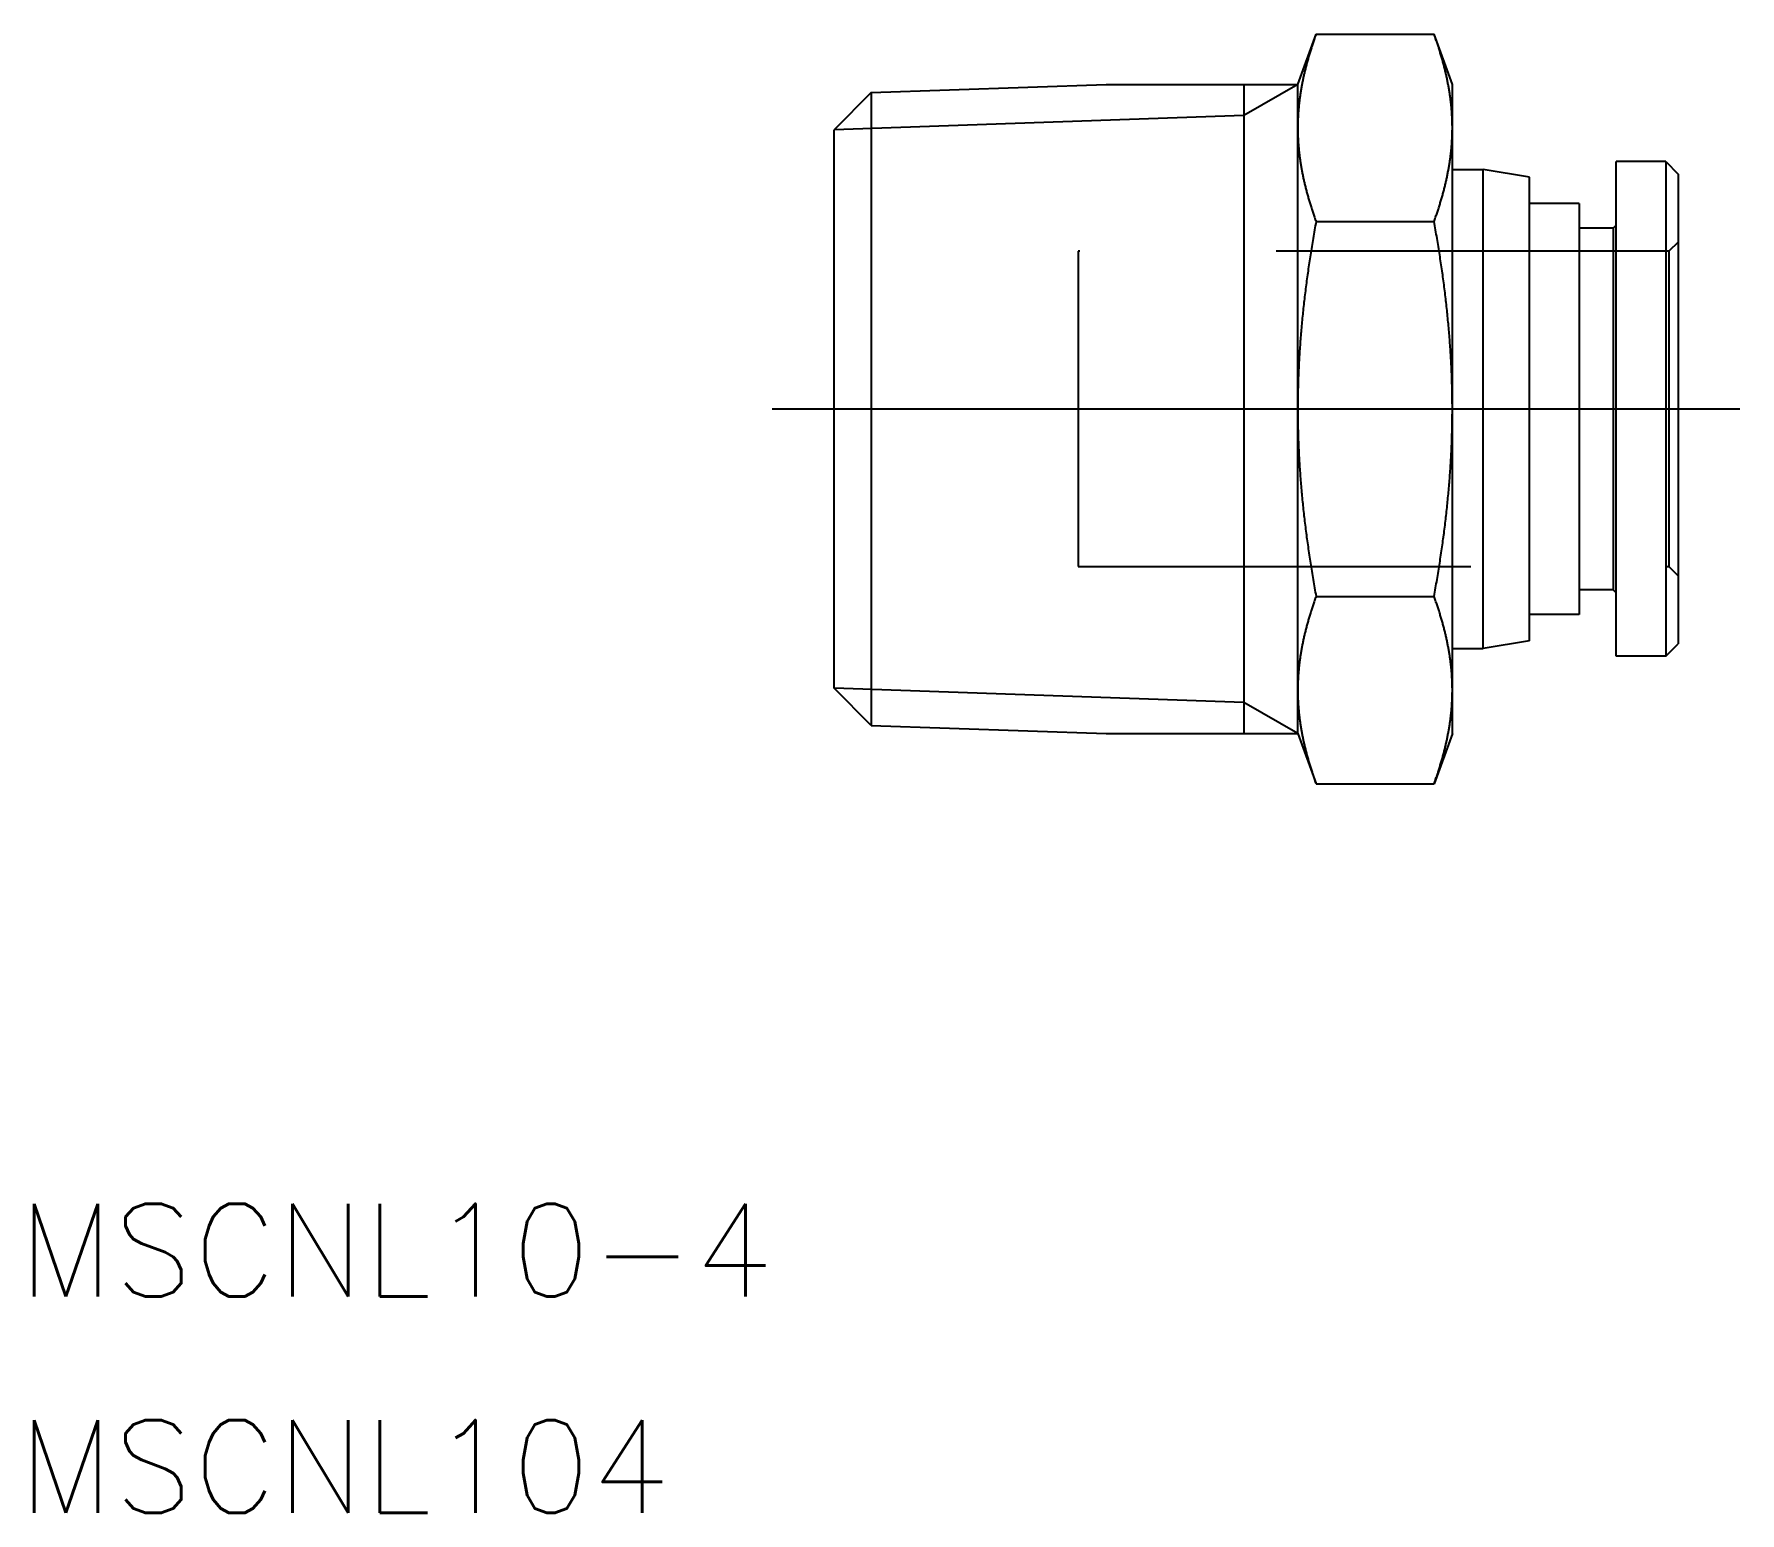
# Model space of a CAD drawing. Extents: x -75.8 to 12.5, y -35.7 to 14.2.
# Drawn here: x -75.8 to -20.6, y -35.7 to 12.1 of the extents above; entities that cross this region are included whole.
import ezdxf

# ---------------------------------------------------------------- set-up
doc = ezdxf.new("R2010")
doc.units = 0
doc.linetypes.add('CENTER', pattern=[50.8, 31.75, -6.35, 6.35, -6.35])
doc.linetypes.add('DASHED', pattern=[19.05, 12.7, -6.35])
doc.layers.get('0').update_dxf_attribs({"linetype": 'CONTINUOUS'})
doc.layers.add('CENTER', color=1, linetype='CENTER')
doc.styles.get("Standard").update_dxf_attribs({"font": 'txt.shx', "height": 3, "bigfont": 'bigfont.shx'})

msp = doc.modelspace()

# ---------------------------------------------------------------- linework, layer by layer
at = {"color": 7, "linetype": 'CONTINUOUS'}
for p, q in [((-34.932, 10.5), (-34.341, 12.124)), ((-34.341, 12.124), (-30.523, 12.124)), ((-29.932, 10.5), (-30.523, 12.124)), ((-48.728, 10.235), (-41.128, 10.5)), ((-41.128, 10.5), (-34.932, 10.5)), ((-36.675, 10.5), (-36.675, -10.5)), ((-34.932, 9.093), (-34.932, 10.5)), ((-29.932, 9.093), (-29.932, 10.5)), ((-48.728, 10.235), (-49.932, 9.031)), ((-48.728, 10.235), (-48.728, -10.235)), ((-49.932, -9.031), (-49.932, 9.031)), ((-49.932, -9.023), (-49.932, 9.022)), ((-34.932, 0), (-34.932, 9.093)), ((-29.932, 0), (-29.932, 9.093)), ((-29.932, 7.75), (-28.932, 7.75)), ((-28.932, -7.75), (-28.932, 7.75)), ((-27.432, 7.5), (-28.932, 7.75)), ((-24.632, -8), (-24.632, 8)), ((-23.032, 8), (-24.632, 8)), ((-23.032, 8), (-23.032, -8)), ((-23.032, 8), (-22.632, 7.6)), ((-27.432, -7.5), (-27.432, 7.5)), ((-22.632, 7.6), (-22.632, -7.6)), ((-25.832, 6.65), (-27.432, 6.65)), ((-25.832, 6.65), (-25.832, -6.65)), ((-34.341, 6.062), (-30.523, 6.062)), ((-24.732, 5.85), (-25.832, 5.85)), ((-24.732, 5.85), (-24.632, 5.95)), ((-24.732, 5.85), (-24.732, -5.85)), ((-34.932, -9.093), (-34.932, 0)), ((-29.932, -9.093), (-29.932, 0)), ((-34.341, -6.062), (-30.523, -6.062)), ((-24.732, -5.85), (-25.832, -5.85)), ((-24.732, -5.85), (-24.632, -5.95)), ((-25.832, -6.65), (-27.432, -6.65)), ((-27.432, -7.5), (-28.932, -7.75)), ((-23.032, -8), (-22.632, -7.6)), ((-29.932, -7.75), (-28.932, -7.75)), ((-23.032, -8), (-24.632, -8)), ((-48.728, -10.235), (-49.932, -9.031)), ((-34.932, -10.5), (-34.932, -9.093)), ((-29.932, -10.5), (-29.932, -9.093)), ((-48.728, -10.235), (-41.128, -10.5)), ((-41.128, -10.5), (-34.932, -10.5)), ((-34.932, -10.5), (-34.341, -12.124)), ((-29.932, -10.5), (-30.523, -12.124)), ((-34.341, -12.124), (-30.523, -12.124))]:
    msp.add_line(p, q, dxfattribs=at)
at = {"color": 3, "linetype": 'CONTINUOUS'}
for p, q in [((-34.932, 10.5), (-36.675, 9.493)), ((-36.675, 9.493), (-49.932, 9.031)), ((-36.675, -9.493), (-49.932, -9.031)), ((-34.932, -10.5), (-36.675, -9.493))]:
    msp.add_line(p, q, dxfattribs=at)
at = {"color": 3, "linetype": 'DASHED'}
for p, q in [((-22.932, 5.1), (-42.032, 5.1)), ((-42.032, 5.1), (-42.032, -5.1)), ((-22.632, 5.4), (-22.932, 5.1)), ((-22.932, 5.1), (-22.932, -5.1)), ((-42.032, -5.1), (-22.932, -5.1)), ((-22.932, -5.1), (-22.632, -5.4))]:
    msp.add_line(p, q, dxfattribs=at)
at = {"color": 7}
for points in [[(-34.341, 12.124, 0), (-34.353, 12.09, 0), (-34.365, 12.056, 0), (-34.378, 12.022, 0), (-34.39, 11.988, 0), (-34.401, 11.954, 0), (-34.413, 11.92, 0), (-34.425, 11.886, 0), (-34.436, 11.852, 0), (-34.448, 11.819, 0), (-34.459, 11.785, 0), (-34.47, 11.752, 0), (-34.481, 11.719, 0), (-34.491, 11.685, 0), (-34.502, 11.652, 0), (-34.513, 11.619, 0), (-34.523, 11.586, 0), (-34.533, 11.553, 0), (-34.543, 11.521, 0), (-34.553, 11.488, 0), (-34.563, 11.455, 0), (-34.573, 11.422, 0), (-34.582, 11.39, 0), (-34.592, 11.357, 0), (-34.601, 11.325, 0), (-34.61, 11.293, 0), (-34.619, 11.26, 0), (-34.628, 11.228, 0), (-34.637, 11.196, 0), (-34.645, 11.164, 0), (-34.654, 11.132, 0), (-34.662, 11.099, 0), (-34.671, 11.067, 0), (-34.679, 11.036, 0), (-34.687, 11.004, 0), (-34.695, 10.972, 0), (-34.702, 10.94, 0), (-34.71, 10.908, 0), (-34.718, 10.877, 0), (-34.725, 10.845, 0), (-34.732, 10.813, 0), (-34.739, 10.782, 0), (-34.746, 10.75, 0), (-34.753, 10.719, 0), (-34.76, 10.687, 0), (-34.766, 10.656, 0), (-34.773, 10.624, 0), (-34.779, 10.593, 0), (-34.785, 10.562, 0), (-34.791, 10.53, 0), (-34.797, 10.499, 0), (-34.803, 10.468, 0), (-34.809, 10.437, 0), (-34.814, 10.405, 0), (-34.82, 10.374, 0), (-34.825, 10.343, 0), (-34.83, 10.312, 0), (-34.835, 10.281, 0), (-34.84, 10.25, 0), (-34.845, 10.218, 0), (-34.85, 10.187, 0), (-34.854, 10.156, 0), (-34.859, 10.125, 0), (-34.863, 10.094, 0), (-34.867, 10.063, 0), (-34.871, 10.032, 0), (-34.875, 10.001, 0), (-34.879, 9.97, 0), (-34.883, 9.939, 0), (-34.886, 9.908, 0), (-34.89, 9.876, 0), (-34.893, 9.845, 0), (-34.896, 9.814, 0), (-34.899, 9.783, 0), (-34.902, 9.752, 0), (-34.905, 9.721, 0), (-34.907, 9.69, 0), (-34.91, 9.659, 0), (-34.912, 9.627, 0), (-34.914, 9.596, 0), (-34.916, 9.565, 0), (-34.919, 9.534, 0), (-34.92, 9.503, 0), (-34.922, 9.471, 0), (-34.924, 9.44, 0), (-34.925, 9.409, 0), (-34.926, 9.377, 0), (-34.928, 9.346, 0), (-34.928, 9.314, 0), (-34.929, 9.283, 0), (-34.93, 9.251, 0), (-34.931, 9.22, 0), (-34.931, 9.188, 0), (-34.932, 9.157, 0), (-34.932, 9.125, 0), (-34.932, 9.093, 0)], [(-29.932, 9.093, 0), (-29.932, 9.125, 0), (-29.932, 9.157, 0), (-29.933, 9.188, 0), (-29.933, 9.22, 0), (-29.934, 9.251, 0), (-29.934, 9.283, 0), (-29.935, 9.314, 0), (-29.936, 9.346, 0), (-29.938, 9.377, 0), (-29.939, 9.409, 0), (-29.94, 9.44, 0), (-29.942, 9.471, 0), (-29.944, 9.503, 0), (-29.945, 9.534, 0), (-29.947, 9.565, 0), (-29.949, 9.596, 0), (-29.952, 9.627, 0), (-29.954, 9.659, 0), (-29.956, 9.69, 0), (-29.959, 9.721, 0), (-29.962, 9.752, 0), (-29.965, 9.783, 0), (-29.968, 9.814, 0), (-29.971, 9.845, 0), (-29.974, 9.876, 0), (-29.978, 9.908, 0), (-29.981, 9.939, 0), (-29.985, 9.97, 0), (-29.989, 10.001, 0), (-29.992, 10.032, 0), (-29.997, 10.063, 0), (-30.001, 10.094, 0), (-30.005, 10.125, 0), (-30.009, 10.156, 0), (-30.014, 10.187, 0), (-30.019, 10.218, 0), (-30.023, 10.25, 0), (-30.028, 10.281, 0), (-30.034, 10.312, 0), (-30.039, 10.343, 0), (-30.044, 10.374, 0), (-30.049, 10.405, 0), (-30.055, 10.437, 0), (-30.061, 10.468, 0), (-30.067, 10.499, 0), (-30.073, 10.53, 0), (-30.079, 10.562, 0), (-30.085, 10.593, 0), (-30.091, 10.624, 0), (-30.098, 10.656, 0), (-30.104, 10.687, 0), (-30.111, 10.719, 0), (-30.118, 10.75, 0), (-30.125, 10.782, 0), (-30.132, 10.813, 0), (-30.139, 10.845, 0), (-30.146, 10.877, 0), (-30.154, 10.908, 0), (-30.162, 10.94, 0), (-30.169, 10.972, 0), (-30.177, 11.004, 0), (-30.185, 11.036, 0), (-30.193, 11.067, 0), (-30.201, 11.099, 0), (-30.21, 11.132, 0), (-30.218, 11.164, 0), (-30.227, 11.196, 0), (-30.236, 11.228, 0), (-30.245, 11.26, 0), (-30.254, 11.293, 0), (-30.263, 11.325, 0), (-30.272, 11.357, 0), (-30.282, 11.39, 0), (-30.291, 11.422, 0), (-30.301, 11.455, 0), (-30.311, 11.488, 0), (-30.321, 11.521, 0), (-30.331, 11.553, 0), (-30.341, 11.586, 0), (-30.351, 11.619, 0), (-30.362, 11.652, 0), (-30.372, 11.685, 0), (-30.383, 11.719, 0), (-30.394, 11.752, 0), (-30.405, 11.785, 0), (-30.416, 11.819, 0), (-30.428, 11.852, 0), (-30.439, 11.886, 0), (-30.451, 11.92, 0), (-30.462, 11.954, 0), (-30.474, 11.988, 0), (-30.486, 12.022, 0), (-30.498, 12.056, 0), (-30.511, 12.09, 0), (-30.523, 12.124, 0)], [(-34.932, 9.093, 0), (-34.932, 9.062, 0), (-34.932, 9.03, 0), (-34.931, 8.998, 0), (-34.931, 8.967, 0), (-34.93, 8.935, 0), (-34.929, 8.904, 0), (-34.928, 8.872, 0), (-34.928, 8.841, 0), (-34.926, 8.809, 0), (-34.925, 8.778, 0), (-34.924, 8.747, 0), (-34.922, 8.715, 0), (-34.92, 8.684, 0), (-34.919, 8.653, 0), (-34.916, 8.621, 0), (-34.914, 8.59, 0), (-34.912, 8.559, 0), (-34.91, 8.528, 0), (-34.907, 8.497, 0), (-34.905, 8.466, 0), (-34.902, 8.434, 0), (-34.899, 8.403, 0), (-34.896, 8.372, 0), (-34.893, 8.341, 0), (-34.89, 8.31, 0), (-34.886, 8.279, 0), (-34.883, 8.248, 0), (-34.879, 8.217, 0), (-34.875, 8.186, 0), (-34.871, 8.155, 0), (-34.867, 8.124, 0), (-34.863, 8.092, 0), (-34.859, 8.061, 0), (-34.854, 8.03, 0), (-34.85, 7.999, 0), (-34.845, 7.968, 0), (-34.84, 7.937, 0), (-34.835, 7.906, 0), (-34.83, 7.875, 0), (-34.825, 7.844, 0), (-34.82, 7.812, 0), (-34.814, 7.781, 0), (-34.809, 7.75, 0), (-34.803, 7.719, 0), (-34.797, 7.687, 0), (-34.791, 7.656, 0), (-34.785, 7.625, 0), (-34.779, 7.593, 0), (-34.773, 7.562, 0), (-34.766, 7.531, 0), (-34.76, 7.499, 0), (-34.753, 7.468, 0), (-34.746, 7.436, 0), (-34.739, 7.405, 0), (-34.732, 7.373, 0), (-34.725, 7.342, 0), (-34.718, 7.31, 0), (-34.71, 7.278, 0), (-34.702, 7.247, 0), (-34.695, 7.215, 0), (-34.687, 7.183, 0), (-34.679, 7.151, 0), (-34.671, 7.119, 0), (-34.662, 7.087, 0), (-34.654, 7.055, 0), (-34.645, 7.023, 0), (-34.637, 6.991, 0), (-34.628, 6.959, 0), (-34.619, 6.926, 0), (-34.61, 6.894, 0), (-34.601, 6.862, 0), (-34.592, 6.829, 0), (-34.582, 6.797, 0), (-34.573, 6.764, 0), (-34.563, 6.732, 0), (-34.553, 6.699, 0), (-34.543, 6.666, 0), (-34.533, 6.633, 0), (-34.523, 6.6, 0), (-34.513, 6.567, 0), (-34.502, 6.534, 0), (-34.491, 6.501, 0), (-34.481, 6.468, 0), (-34.47, 6.434, 0), (-34.459, 6.401, 0), (-34.448, 6.368, 0), (-34.436, 6.334, 0), (-34.425, 6.3, 0), (-34.413, 6.267, 0), (-34.401, 6.233, 0), (-34.39, 6.199, 0), (-34.378, 6.165, 0), (-34.365, 6.131, 0), (-34.353, 6.096, 0), (-34.341, 6.062, 0)], [(-30.523, 6.062, 0), (-30.511, 6.096, 0), (-30.498, 6.131, 0), (-30.486, 6.165, 0), (-30.474, 6.199, 0), (-30.462, 6.233, 0), (-30.451, 6.267, 0), (-30.439, 6.3, 0), (-30.428, 6.334, 0), (-30.416, 6.368, 0), (-30.405, 6.401, 0), (-30.394, 6.434, 0), (-30.383, 6.468, 0), (-30.372, 6.501, 0), (-30.362, 6.534, 0), (-30.351, 6.567, 0), (-30.341, 6.6, 0), (-30.331, 6.633, 0), (-30.321, 6.666, 0), (-30.311, 6.699, 0), (-30.301, 6.732, 0), (-30.291, 6.764, 0), (-30.282, 6.797, 0), (-30.272, 6.829, 0), (-30.263, 6.862, 0), (-30.254, 6.894, 0), (-30.245, 6.926, 0), (-30.236, 6.959, 0), (-30.227, 6.991, 0), (-30.218, 7.023, 0), (-30.21, 7.055, 0), (-30.201, 7.087, 0), (-30.193, 7.119, 0), (-30.185, 7.151, 0), (-30.177, 7.183, 0), (-30.169, 7.215, 0), (-30.162, 7.247, 0), (-30.154, 7.278, 0), (-30.146, 7.31, 0), (-30.139, 7.342, 0), (-30.132, 7.373, 0), (-30.125, 7.405, 0), (-30.118, 7.436, 0), (-30.111, 7.468, 0), (-30.104, 7.499, 0), (-30.098, 7.531, 0), (-30.091, 7.562, 0), (-30.085, 7.593, 0), (-30.079, 7.625, 0), (-30.073, 7.656, 0), (-30.067, 7.687, 0), (-30.061, 7.719, 0), (-30.055, 7.75, 0), (-30.049, 7.781, 0), (-30.044, 7.812, 0), (-30.039, 7.844, 0), (-30.034, 7.875, 0), (-30.028, 7.906, 0), (-30.023, 7.937, 0), (-30.019, 7.968, 0), (-30.014, 7.999, 0), (-30.009, 8.03, 0), (-30.005, 8.061, 0), (-30.001, 8.092, 0), (-29.997, 8.124, 0), (-29.992, 8.155, 0), (-29.989, 8.186, 0), (-29.985, 8.217, 0), (-29.981, 8.248, 0), (-29.978, 8.279, 0), (-29.974, 8.31, 0), (-29.971, 8.341, 0), (-29.968, 8.372, 0), (-29.965, 8.403, 0), (-29.962, 8.434, 0), (-29.959, 8.466, 0), (-29.956, 8.497, 0), (-29.954, 8.528, 0), (-29.952, 8.559, 0), (-29.949, 8.59, 0), (-29.947, 8.621, 0), (-29.945, 8.653, 0), (-29.944, 8.684, 0), (-29.942, 8.715, 0), (-29.94, 8.747, 0), (-29.939, 8.778, 0), (-29.938, 8.809, 0), (-29.936, 8.841, 0), (-29.935, 8.872, 0), (-29.934, 8.904, 0), (-29.934, 8.935, 0), (-29.933, 8.967, 0), (-29.933, 8.998, 0), (-29.932, 9.03, 0), (-29.932, 9.062, 0), (-29.932, 9.093, 0)], [(-34.341, 6.062, 0), (-34.353, 5.994, 0), (-34.365, 5.925, 0), (-34.378, 5.857, 0), (-34.39, 5.789, 0), (-34.401, 5.721, 0), (-34.413, 5.653, 0), (-34.425, 5.586, 0), (-34.436, 5.518, 0), (-34.448, 5.451, 0), (-34.459, 5.384, 0), (-34.47, 5.318, 0), (-34.481, 5.251, 0), (-34.491, 5.184, 0), (-34.502, 5.118, 0), (-34.513, 5.052, 0), (-34.523, 4.986, 0), (-34.533, 4.92, 0), (-34.543, 4.854, 0), (-34.553, 4.789, 0), (-34.563, 4.723, 0), (-34.573, 4.658, 0), (-34.582, 4.593, 0), (-34.592, 4.528, 0), (-34.601, 4.463, 0), (-34.61, 4.398, 0), (-34.619, 4.334, 0), (-34.628, 4.269, 0), (-34.637, 4.205, 0), (-34.645, 4.141, 0), (-34.654, 4.076, 0), (-34.662, 4.012, 0), (-34.671, 3.948, 0), (-34.679, 3.885, 0), (-34.687, 3.821, 0), (-34.695, 3.757, 0), (-34.702, 3.694, 0), (-34.71, 3.63, 0), (-34.718, 3.567, 0), (-34.725, 3.503, 0), (-34.732, 3.44, 0), (-34.739, 3.377, 0), (-34.746, 3.314, 0), (-34.753, 3.251, 0), (-34.76, 3.188, 0), (-34.766, 3.125, 0), (-34.773, 3.062, 0), (-34.779, 3, 0), (-34.785, 2.937, 0), (-34.791, 2.874, 0), (-34.797, 2.812, 0), (-34.803, 2.749, 0), (-34.809, 2.687, 0), (-34.814, 2.624, 0), (-34.82, 2.562, 0), (-34.825, 2.499, 0), (-34.83, 2.437, 0), (-34.835, 2.375, 0), (-34.84, 2.313, 0), (-34.845, 2.25, 0), (-34.85, 2.188, 0), (-34.854, 2.126, 0), (-34.859, 2.064, 0), (-34.863, 2.002, 0), (-34.867, 1.939, 0), (-34.871, 1.877, 0), (-34.875, 1.815, 0), (-34.879, 1.753, 0), (-34.883, 1.691, 0), (-34.886, 1.629, 0), (-34.89, 1.566, 0), (-34.893, 1.504, 0), (-34.896, 1.442, 0), (-34.899, 1.38, 0), (-34.902, 1.318, 0), (-34.905, 1.255, 0), (-34.907, 1.193, 0), (-34.91, 1.131, 0), (-34.912, 1.068, 0), (-34.914, 1.006, 0), (-34.916, 0.944, 0), (-34.919, 0.881, 0), (-34.92, 0.819, 0), (-34.922, 0.756, 0), (-34.924, 0.693, 0), (-34.925, 0.631, 0), (-34.926, 0.568, 0), (-34.928, 0.505, 0), (-34.928, 0.442, 0), (-34.929, 0.379, 0), (-34.93, 0.316, 0), (-34.931, 0.253, 0), (-34.931, 0.19, 0), (-34.932, 0.127, 0), (-34.932, 0.063, 0), (-34.932, 0, 0)], [(-29.932, 0, 0), (-29.932, 0.063, 0), (-29.932, 0.127, 0), (-29.933, 0.19, 0), (-29.933, 0.253, 0), (-29.934, 0.316, 0), (-29.934, 0.379, 0), (-29.935, 0.442, 0), (-29.936, 0.505, 0), (-29.938, 0.568, 0), (-29.939, 0.631, 0), (-29.94, 0.693, 0), (-29.942, 0.756, 0), (-29.944, 0.819, 0), (-29.945, 0.881, 0), (-29.947, 0.944, 0), (-29.949, 1.006, 0), (-29.952, 1.068, 0), (-29.954, 1.131, 0), (-29.956, 1.193, 0), (-29.959, 1.255, 0), (-29.962, 1.318, 0), (-29.965, 1.38, 0), (-29.968, 1.442, 0), (-29.971, 1.504, 0), (-29.974, 1.566, 0), (-29.978, 1.629, 0), (-29.981, 1.691, 0), (-29.985, 1.753, 0), (-29.989, 1.815, 0), (-29.992, 1.877, 0), (-29.997, 1.939, 0), (-30.001, 2.002, 0), (-30.005, 2.064, 0), (-30.009, 2.126, 0), (-30.014, 2.188, 0), (-30.019, 2.25, 0), (-30.023, 2.313, 0), (-30.028, 2.375, 0), (-30.034, 2.437, 0), (-30.039, 2.499, 0), (-30.044, 2.562, 0), (-30.049, 2.624, 0), (-30.055, 2.687, 0), (-30.061, 2.749, 0), (-30.067, 2.812, 0), (-30.073, 2.874, 0), (-30.079, 2.937, 0), (-30.085, 3, 0), (-30.091, 3.062, 0), (-30.098, 3.125, 0), (-30.104, 3.188, 0), (-30.111, 3.251, 0), (-30.118, 3.314, 0), (-30.125, 3.377, 0), (-30.132, 3.44, 0), (-30.139, 3.503, 0), (-30.146, 3.567, 0), (-30.154, 3.63, 0), (-30.162, 3.694, 0), (-30.169, 3.757, 0), (-30.177, 3.821, 0), (-30.185, 3.885, 0), (-30.193, 3.948, 0), (-30.201, 4.012, 0), (-30.21, 4.076, 0), (-30.218, 4.141, 0), (-30.227, 4.205, 0), (-30.236, 4.269, 0), (-30.245, 4.334, 0), (-30.254, 4.398, 0), (-30.263, 4.463, 0), (-30.272, 4.528, 0), (-30.282, 4.593, 0), (-30.291, 4.658, 0), (-30.301, 4.723, 0), (-30.311, 4.789, 0), (-30.321, 4.854, 0), (-30.331, 4.92, 0), (-30.341, 4.986, 0), (-30.351, 5.052, 0), (-30.362, 5.118, 0), (-30.372, 5.184, 0), (-30.383, 5.251, 0), (-30.394, 5.318, 0), (-30.405, 5.384, 0), (-30.416, 5.451, 0), (-30.428, 5.518, 0), (-30.439, 5.586, 0), (-30.451, 5.653, 0), (-30.462, 5.721, 0), (-30.474, 5.789, 0), (-30.486, 5.857, 0), (-30.498, 5.925, 0), (-30.511, 5.994, 0), (-30.523, 6.062, 0)], [(-34.932, 0, 0), (-34.932, -0.063, 0), (-34.932, -0.127, 0), (-34.931, -0.19, 0), (-34.931, -0.253, 0), (-34.93, -0.316, 0), (-34.929, -0.379, 0), (-34.928, -0.442, 0), (-34.928, -0.505, 0), (-34.926, -0.568, 0), (-34.925, -0.631, 0), (-34.924, -0.693, 0), (-34.922, -0.756, 0), (-34.92, -0.819, 0), (-34.919, -0.881, 0), (-34.916, -0.944, 0), (-34.914, -1.006, 0), (-34.912, -1.068, 0), (-34.91, -1.131, 0), (-34.907, -1.193, 0), (-34.905, -1.255, 0), (-34.902, -1.318, 0), (-34.899, -1.38, 0), (-34.896, -1.442, 0), (-34.893, -1.504, 0), (-34.89, -1.566, 0), (-34.886, -1.629, 0), (-34.883, -1.691, 0), (-34.879, -1.753, 0), (-34.875, -1.815, 0), (-34.871, -1.877, 0), (-34.867, -1.939, 0), (-34.863, -2.002, 0), (-34.859, -2.064, 0), (-34.854, -2.126, 0), (-34.85, -2.188, 0), (-34.845, -2.25, 0), (-34.84, -2.313, 0), (-34.835, -2.375, 0), (-34.83, -2.437, 0), (-34.825, -2.499, 0), (-34.82, -2.562, 0), (-34.814, -2.624, 0), (-34.809, -2.687, 0), (-34.803, -2.749, 0), (-34.797, -2.812, 0), (-34.791, -2.874, 0), (-34.785, -2.937, 0), (-34.779, -3, 0), (-34.773, -3.062, 0), (-34.766, -3.125, 0), (-34.76, -3.188, 0), (-34.753, -3.251, 0), (-34.746, -3.314, 0), (-34.739, -3.377, 0), (-34.732, -3.44, 0), (-34.725, -3.503, 0), (-34.718, -3.567, 0), (-34.71, -3.63, 0), (-34.702, -3.694, 0), (-34.695, -3.757, 0), (-34.687, -3.821, 0), (-34.679, -3.885, 0), (-34.671, -3.948, 0), (-34.662, -4.012, 0), (-34.654, -4.076, 0), (-34.645, -4.141, 0), (-34.637, -4.205, 0), (-34.628, -4.269, 0), (-34.619, -4.334, 0), (-34.61, -4.398, 0), (-34.601, -4.463, 0), (-34.592, -4.528, 0), (-34.582, -4.593, 0), (-34.573, -4.658, 0), (-34.563, -4.723, 0), (-34.553, -4.789, 0), (-34.543, -4.854, 0), (-34.533, -4.92, 0), (-34.523, -4.986, 0), (-34.513, -5.052, 0), (-34.502, -5.118, 0), (-34.491, -5.184, 0), (-34.481, -5.251, 0), (-34.47, -5.318, 0), (-34.459, -5.384, 0), (-34.448, -5.451, 0), (-34.436, -5.518, 0), (-34.425, -5.586, 0), (-34.413, -5.653, 0), (-34.401, -5.721, 0), (-34.39, -5.789, 0), (-34.378, -5.857, 0), (-34.365, -5.925, 0), (-34.353, -5.994, 0), (-34.341, -6.062, 0)], [(-30.523, -6.062, 0), (-30.511, -5.994, 0), (-30.498, -5.925, 0), (-30.486, -5.857, 0), (-30.474, -5.789, 0), (-30.462, -5.721, 0), (-30.451, -5.653, 0), (-30.439, -5.586, 0), (-30.428, -5.518, 0), (-30.416, -5.451, 0), (-30.405, -5.384, 0), (-30.394, -5.318, 0), (-30.383, -5.251, 0), (-30.372, -5.184, 0), (-30.362, -5.118, 0), (-30.351, -5.052, 0), (-30.341, -4.986, 0), (-30.331, -4.92, 0), (-30.321, -4.854, 0), (-30.311, -4.789, 0), (-30.301, -4.723, 0), (-30.291, -4.658, 0), (-30.282, -4.593, 0), (-30.272, -4.528, 0), (-30.263, -4.463, 0), (-30.254, -4.398, 0), (-30.245, -4.334, 0), (-30.236, -4.269, 0), (-30.227, -4.205, 0), (-30.218, -4.141, 0), (-30.21, -4.076, 0), (-30.201, -4.012, 0), (-30.193, -3.948, 0), (-30.185, -3.885, 0), (-30.177, -3.821, 0), (-30.169, -3.757, 0), (-30.162, -3.694, 0), (-30.154, -3.63, 0), (-30.146, -3.567, 0), (-30.139, -3.503, 0), (-30.132, -3.44, 0), (-30.125, -3.377, 0), (-30.118, -3.314, 0), (-30.111, -3.251, 0), (-30.104, -3.188, 0), (-30.098, -3.125, 0), (-30.091, -3.062, 0), (-30.085, -3, 0), (-30.079, -2.937, 0), (-30.073, -2.874, 0), (-30.067, -2.812, 0), (-30.061, -2.749, 0), (-30.055, -2.687, 0), (-30.049, -2.624, 0), (-30.044, -2.562, 0), (-30.039, -2.499, 0), (-30.034, -2.437, 0), (-30.028, -2.375, 0), (-30.023, -2.313, 0), (-30.019, -2.25, 0), (-30.014, -2.188, 0), (-30.009, -2.126, 0), (-30.005, -2.064, 0), (-30.001, -2.002, 0), (-29.997, -1.939, 0), (-29.992, -1.877, 0), (-29.989, -1.815, 0), (-29.985, -1.753, 0), (-29.981, -1.691, 0), (-29.978, -1.629, 0), (-29.974, -1.566, 0), (-29.971, -1.504, 0), (-29.968, -1.442, 0), (-29.965, -1.38, 0), (-29.962, -1.318, 0), (-29.959, -1.255, 0), (-29.956, -1.193, 0), (-29.954, -1.131, 0), (-29.952, -1.068, 0), (-29.949, -1.006, 0), (-29.947, -0.944, 0), (-29.945, -0.881, 0), (-29.944, -0.819, 0), (-29.942, -0.756, 0), (-29.94, -0.693, 0), (-29.939, -0.631, 0), (-29.938, -0.568, 0), (-29.936, -0.505, 0), (-29.935, -0.442, 0), (-29.934, -0.379, 0), (-29.934, -0.316, 0), (-29.933, -0.253, 0), (-29.933, -0.19, 0), (-29.932, -0.127, 0), (-29.932, -0.063, 0), (-29.932, 0, 0)], [(-34.341, -6.062, 0), (-34.353, -6.096, 0), (-34.365, -6.131, 0), (-34.378, -6.165, 0), (-34.39, -6.199, 0), (-34.401, -6.233, 0), (-34.413, -6.267, 0), (-34.425, -6.3, 0), (-34.436, -6.334, 0), (-34.448, -6.368, 0), (-34.459, -6.401, 0), (-34.47, -6.434, 0), (-34.481, -6.468, 0), (-34.491, -6.501, 0), (-34.502, -6.534, 0), (-34.513, -6.567, 0), (-34.523, -6.6, 0), (-34.533, -6.633, 0), (-34.543, -6.666, 0), (-34.553, -6.699, 0), (-34.563, -6.732, 0), (-34.573, -6.764, 0), (-34.582, -6.797, 0), (-34.592, -6.829, 0), (-34.601, -6.862, 0), (-34.61, -6.894, 0), (-34.619, -6.926, 0), (-34.628, -6.959, 0), (-34.637, -6.991, 0), (-34.645, -7.023, 0), (-34.654, -7.055, 0), (-34.662, -7.087, 0), (-34.671, -7.119, 0), (-34.679, -7.151, 0), (-34.687, -7.183, 0), (-34.695, -7.215, 0), (-34.702, -7.247, 0), (-34.71, -7.278, 0), (-34.718, -7.31, 0), (-34.725, -7.342, 0), (-34.732, -7.373, 0), (-34.739, -7.405, 0), (-34.746, -7.436, 0), (-34.753, -7.468, 0), (-34.76, -7.499, 0), (-34.766, -7.531, 0), (-34.773, -7.562, 0), (-34.779, -7.593, 0), (-34.785, -7.625, 0), (-34.791, -7.656, 0), (-34.797, -7.687, 0), (-34.803, -7.719, 0), (-34.809, -7.75, 0), (-34.814, -7.781, 0), (-34.82, -7.812, 0), (-34.825, -7.844, 0), (-34.83, -7.875, 0), (-34.835, -7.906, 0), (-34.84, -7.937, 0), (-34.845, -7.968, 0), (-34.85, -7.999, 0), (-34.854, -8.03, 0), (-34.859, -8.061, 0), (-34.863, -8.092, 0), (-34.867, -8.124, 0), (-34.871, -8.155, 0), (-34.875, -8.186, 0), (-34.879, -8.217, 0), (-34.883, -8.248, 0), (-34.886, -8.279, 0), (-34.89, -8.31, 0), (-34.893, -8.341, 0), (-34.896, -8.372, 0), (-34.899, -8.403, 0), (-34.902, -8.434, 0), (-34.905, -8.466, 0), (-34.907, -8.497, 0), (-34.91, -8.528, 0), (-34.912, -8.559, 0), (-34.914, -8.59, 0), (-34.916, -8.621, 0), (-34.919, -8.653, 0), (-34.92, -8.684, 0), (-34.922, -8.715, 0), (-34.924, -8.747, 0), (-34.925, -8.778, 0), (-34.926, -8.809, 0), (-34.928, -8.841, 0), (-34.928, -8.872, 0), (-34.929, -8.904, 0), (-34.93, -8.935, 0), (-34.931, -8.967, 0), (-34.931, -8.998, 0), (-34.932, -9.03, 0), (-34.932, -9.062, 0), (-34.932, -9.093, 0)], [(-29.932, -9.093, 0), (-29.932, -9.062, 0), (-29.932, -9.03, 0), (-29.933, -8.998, 0), (-29.933, -8.967, 0), (-29.934, -8.935, 0), (-29.934, -8.904, 0), (-29.935, -8.872, 0), (-29.936, -8.841, 0), (-29.938, -8.809, 0), (-29.939, -8.778, 0), (-29.94, -8.747, 0), (-29.942, -8.715, 0), (-29.944, -8.684, 0), (-29.945, -8.653, 0), (-29.947, -8.621, 0), (-29.949, -8.59, 0), (-29.952, -8.559, 0), (-29.954, -8.528, 0), (-29.956, -8.497, 0), (-29.959, -8.466, 0), (-29.962, -8.434, 0), (-29.965, -8.403, 0), (-29.968, -8.372, 0), (-29.971, -8.341, 0), (-29.974, -8.31, 0), (-29.978, -8.279, 0), (-29.981, -8.248, 0), (-29.985, -8.217, 0), (-29.989, -8.186, 0), (-29.992, -8.155, 0), (-29.997, -8.124, 0), (-30.001, -8.092, 0), (-30.005, -8.061, 0), (-30.009, -8.03, 0), (-30.014, -7.999, 0), (-30.019, -7.968, 0), (-30.023, -7.937, 0), (-30.028, -7.906, 0), (-30.034, -7.875, 0), (-30.039, -7.844, 0), (-30.044, -7.812, 0), (-30.049, -7.781, 0), (-30.055, -7.75, 0), (-30.061, -7.719, 0), (-30.067, -7.687, 0), (-30.073, -7.656, 0), (-30.079, -7.625, 0), (-30.085, -7.593, 0), (-30.091, -7.562, 0), (-30.098, -7.531, 0), (-30.104, -7.499, 0), (-30.111, -7.468, 0), (-30.118, -7.436, 0), (-30.125, -7.405, 0), (-30.132, -7.373, 0), (-30.139, -7.342, 0), (-30.146, -7.31, 0), (-30.154, -7.278, 0), (-30.162, -7.247, 0), (-30.169, -7.215, 0), (-30.177, -7.183, 0), (-30.185, -7.151, 0), (-30.193, -7.119, 0), (-30.201, -7.087, 0), (-30.21, -7.055, 0), (-30.218, -7.023, 0), (-30.227, -6.991, 0), (-30.236, -6.959, 0), (-30.245, -6.926, 0), (-30.254, -6.894, 0), (-30.263, -6.862, 0), (-30.272, -6.829, 0), (-30.282, -6.797, 0), (-30.291, -6.764, 0), (-30.301, -6.732, 0), (-30.311, -6.699, 0), (-30.321, -6.666, 0), (-30.331, -6.633, 0), (-30.341, -6.6, 0), (-30.351, -6.567, 0), (-30.362, -6.534, 0), (-30.372, -6.501, 0), (-30.383, -6.468, 0), (-30.394, -6.434, 0), (-30.405, -6.401, 0), (-30.416, -6.368, 0), (-30.428, -6.334, 0), (-30.439, -6.3, 0), (-30.451, -6.267, 0), (-30.462, -6.233, 0), (-30.474, -6.199, 0), (-30.486, -6.165, 0), (-30.498, -6.131, 0), (-30.511, -6.096, 0), (-30.523, -6.062, 0)], [(-34.932, -9.093, 0), (-34.932, -9.125, 0), (-34.932, -9.157, 0), (-34.931, -9.188, 0), (-34.931, -9.22, 0), (-34.93, -9.251, 0), (-34.929, -9.283, 0), (-34.928, -9.314, 0), (-34.928, -9.346, 0), (-34.926, -9.377, 0), (-34.925, -9.409, 0), (-34.924, -9.44, 0), (-34.922, -9.471, 0), (-34.92, -9.503, 0), (-34.919, -9.534, 0), (-34.916, -9.565, 0), (-34.914, -9.596, 0), (-34.912, -9.627, 0), (-34.91, -9.659, 0), (-34.907, -9.69, 0), (-34.905, -9.721, 0), (-34.902, -9.752, 0), (-34.899, -9.783, 0), (-34.896, -9.814, 0), (-34.893, -9.845, 0), (-34.89, -9.876, 0), (-34.886, -9.908, 0), (-34.883, -9.939, 0), (-34.879, -9.97, 0), (-34.875, -10.001, 0), (-34.871, -10.032, 0), (-34.867, -10.063, 0), (-34.863, -10.094, 0), (-34.859, -10.125, 0), (-34.854, -10.156, 0), (-34.85, -10.187, 0), (-34.845, -10.218, 0), (-34.84, -10.25, 0), (-34.835, -10.281, 0), (-34.83, -10.312, 0), (-34.825, -10.343, 0), (-34.82, -10.374, 0), (-34.814, -10.405, 0), (-34.809, -10.437, 0), (-34.803, -10.468, 0), (-34.797, -10.499, 0), (-34.791, -10.53, 0), (-34.785, -10.562, 0), (-34.779, -10.593, 0), (-34.773, -10.624, 0), (-34.766, -10.656, 0), (-34.76, -10.687, 0), (-34.753, -10.719, 0), (-34.746, -10.75, 0), (-34.739, -10.782, 0), (-34.732, -10.813, 0), (-34.725, -10.845, 0), (-34.718, -10.877, 0), (-34.71, -10.908, 0), (-34.702, -10.94, 0), (-34.695, -10.972, 0), (-34.687, -11.004, 0), (-34.679, -11.036, 0), (-34.671, -11.067, 0), (-34.662, -11.099, 0), (-34.654, -11.132, 0), (-34.645, -11.164, 0), (-34.637, -11.196, 0), (-34.628, -11.228, 0), (-34.619, -11.26, 0), (-34.61, -11.293, 0), (-34.601, -11.325, 0), (-34.592, -11.357, 0), (-34.582, -11.39, 0), (-34.573, -11.422, 0), (-34.563, -11.455, 0), (-34.553, -11.488, 0), (-34.543, -11.521, 0), (-34.533, -11.553, 0), (-34.523, -11.586, 0), (-34.513, -11.619, 0), (-34.502, -11.652, 0), (-34.491, -11.685, 0), (-34.481, -11.719, 0), (-34.47, -11.752, 0), (-34.459, -11.785, 0), (-34.448, -11.819, 0), (-34.436, -11.852, 0), (-34.425, -11.886, 0), (-34.413, -11.92, 0), (-34.401, -11.954, 0), (-34.39, -11.988, 0), (-34.378, -12.022, 0), (-34.365, -12.056, 0), (-34.353, -12.09, 0), (-34.341, -12.124, 0)], [(-30.523, -12.124, 0), (-30.511, -12.09, 0), (-30.498, -12.056, 0), (-30.486, -12.022, 0), (-30.474, -11.988, 0), (-30.462, -11.954, 0), (-30.451, -11.92, 0), (-30.439, -11.886, 0), (-30.428, -11.852, 0), (-30.416, -11.819, 0), (-30.405, -11.785, 0), (-30.394, -11.752, 0), (-30.383, -11.719, 0), (-30.372, -11.685, 0), (-30.362, -11.652, 0), (-30.351, -11.619, 0), (-30.341, -11.586, 0), (-30.331, -11.553, 0), (-30.321, -11.521, 0), (-30.311, -11.488, 0), (-30.301, -11.455, 0), (-30.291, -11.422, 0), (-30.282, -11.39, 0), (-30.272, -11.357, 0), (-30.263, -11.325, 0), (-30.254, -11.293, 0), (-30.245, -11.26, 0), (-30.236, -11.228, 0), (-30.227, -11.196, 0), (-30.218, -11.164, 0), (-30.21, -11.132, 0), (-30.201, -11.099, 0), (-30.193, -11.067, 0), (-30.185, -11.036, 0), (-30.177, -11.004, 0), (-30.169, -10.972, 0), (-30.162, -10.94, 0), (-30.154, -10.908, 0), (-30.146, -10.877, 0), (-30.139, -10.845, 0), (-30.132, -10.813, 0), (-30.125, -10.782, 0), (-30.118, -10.75, 0), (-30.111, -10.719, 0), (-30.104, -10.687, 0), (-30.098, -10.656, 0), (-30.091, -10.624, 0), (-30.085, -10.593, 0), (-30.079, -10.562, 0), (-30.073, -10.53, 0), (-30.067, -10.499, 0), (-30.061, -10.468, 0), (-30.055, -10.437, 0), (-30.049, -10.405, 0), (-30.044, -10.374, 0), (-30.039, -10.343, 0), (-30.034, -10.312, 0), (-30.028, -10.281, 0), (-30.023, -10.25, 0), (-30.019, -10.218, 0), (-30.014, -10.187, 0), (-30.009, -10.156, 0), (-30.005, -10.125, 0), (-30.001, -10.094, 0), (-29.997, -10.063, 0), (-29.992, -10.032, 0), (-29.989, -10.001, 0), (-29.985, -9.97, 0), (-29.981, -9.939, 0), (-29.978, -9.908, 0), (-29.974, -9.876, 0), (-29.971, -9.845, 0), (-29.968, -9.814, 0), (-29.965, -9.783, 0), (-29.962, -9.752, 0), (-29.959, -9.721, 0), (-29.956, -9.69, 0), (-29.954, -9.659, 0), (-29.952, -9.627, 0), (-29.949, -9.596, 0), (-29.947, -9.565, 0), (-29.945, -9.534, 0), (-29.944, -9.503, 0), (-29.942, -9.471, 0), (-29.94, -9.44, 0), (-29.939, -9.409, 0), (-29.938, -9.377, 0), (-29.936, -9.346, 0), (-29.935, -9.314, 0), (-29.934, -9.283, 0), (-29.934, -9.251, 0), (-29.933, -9.22, 0), (-29.933, -9.188, 0), (-29.932, -9.157, 0), (-29.932, -9.125, 0), (-29.932, -9.093, 0)]]:
    msp.add_polyline3d(points, dxfattribs=at)
at = {"layer": 'CENTER', "color": 1, "linetype": 'CENTER'}
msp.add_line((-51.932, 0), (-20.632, 0), dxfattribs=at)

# ---------------------------------------------------------------- texts
at = {"color": 7, "linetype": 'CONTINUOUS'}
for s, p in [('MSCNL10-4', (-76.319, -28.705)), ('MSCNL104', (-76.319, -35.705))]:
    msp.add_text(s, height=3, dxfattribs=at).set_placement(p)

doc.saveas('drawing.dxf')
